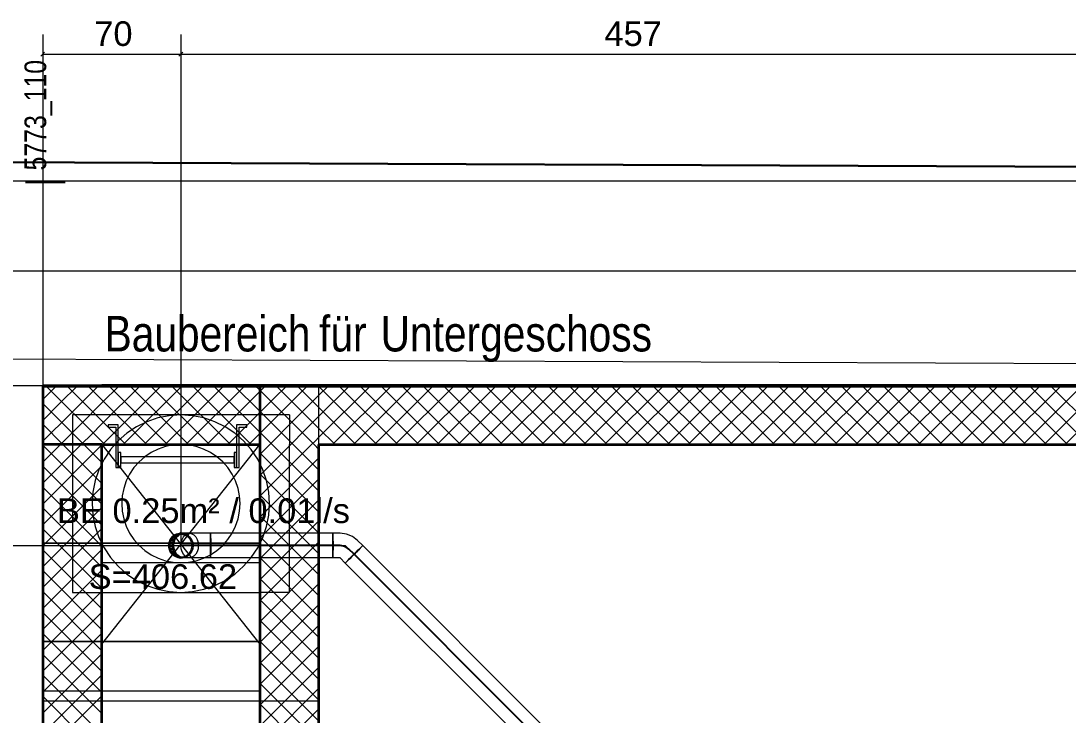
# Model space of a CAD drawing. Extents: x -1 to 1342, y -35 to 723.
# Drawn here: x 179.6 to 285.8, y 447.6 to 518 of the extents above; entities that cross this region are included whole.
import ezdxf
from ezdxf.lldxf.tags import DXFTag

# ---------------------------------------------------------------- set-up
doc = ezdxf.new("R2010")
doc.units = 0
doc.layers.get('0').update_dxf_attribs({"lineweight": 18})
for name, color, linetype, lineweight in [('-1._UG_2_005 Situation', 7, 'Continuous', 18), ('-1._UG_3_000-3 Kataster Parzellengrenzen', 7, 'Continuous', 25), ('-1._UG_3_010 Aussenwände Bauteilschraffuren Neu', 7, 'Continuous', 25), ('-1._UG_3_010 Aussenwände Neu', 7, 'Continuous', 25), ('-1._UG_3_035 Decken Neu', 7, 'Continuous', 25), ('-1._UG_3_200 Schnittlinien', 7, 'Continuous', 25), ('-1._UG_3_255 Plangrafiken Neu', 7, 'Continuous', 25)]:
    doc.layers.add(name, color=color, linetype=linetype, lineweight=lineweight)
for name, color, linetype, lineweight, true_color in [('S_Schmutzwasser', 7, 'Continuous', 18, 0xcc6600), ('S_Schmutzwasser@DELETE-EINSTRICH', 7, 'Continuous', 18, 0xcc6600), ('S_T_Text_Grundleitungen', 2, 'Continuous', 18, 0xffff00), ('X_Geometrie', 3, 'Continuous', 18, 0x00ff00), ('X_Mass', 7, 'Continuous', 18, 0x0080ff)]:
    doc.layers.add(name, color=color, linetype=linetype, lineweight=lineweight, true_color=true_color)
doc.styles.get("Standard").update_dxf_attribs({"font": 'arial.ttf'})
tags = doc.linetypes.add('Strich 1_0.5mm', pattern=[0.0055, 0.005, -0.0005]).pattern_tags.tags
tags[6:7] = [DXFTag(74, 4), DXFTag(75, 0), DXFTag(340, '0'), DXFTag(46, 1.0), DXFTag(50, 0.0), DXFTag(44, 0.0), DXFTag(45, 0.0)]
tags[4:5] = [DXFTag(74, 4), DXFTag(75, 0), DXFTag(340, '0'), DXFTag(46, 1.0), DXFTag(50, 0.0), DXFTag(44, 0.0), DXFTag(45, 0.0)]
tags = doc.linetypes.add('Strich 1_1mm', pattern=[0.002, 0.001, -0.001]).pattern_tags.tags
tags[6:7] = [DXFTag(74, 4), DXFTag(75, 0), DXFTag(340, '0'), DXFTag(46, 1.0), DXFTag(50, 0.0), DXFTag(44, 0.0), DXFTag(45, 0.0)]
tags[4:5] = [DXFTag(74, 4), DXFTag(75, 0), DXFTag(340, '0'), DXFTag(46, 1.0), DXFTag(50, 0.0), DXFTag(44, 0.0), DXFTag(45, 0.0)]
tags = doc.linetypes.add('Strich 3_1mm Kanten', pattern=[0.004, 0.003, -0.001]).pattern_tags.tags
tags[6:7] = [DXFTag(74, 4), DXFTag(75, 0), DXFTag(340, '0'), DXFTag(46, 1.0), DXFTag(50, 0.0), DXFTag(44, 0.0), DXFTag(45, 0.0)]
tags[4:5] = [DXFTag(74, 4), DXFTag(75, 0), DXFTag(340, '0'), DXFTag(46, 1.0), DXFTag(50, 0.0), DXFTag(44, 0.0), DXFTag(45, 0.0)]
tags = doc.linetypes.add('STRICHLINIE2', pattern=[9.525, 6.35, -3.175]).pattern_tags.tags
tags[6:7] = [DXFTag(74, 4), DXFTag(75, 0), DXFTag(340, '0'), DXFTag(46, 0.0), DXFTag(50, 0.0), DXFTag(44, 0.0), DXFTag(45, 0.0)]
tags[4:5] = [DXFTag(74, 4), DXFTag(75, 0), DXFTag(340, '0'), DXFTag(46, 0.0), DXFTag(50, 0.0), DXFTag(44, 0.0), DXFTag(45, 0.0)]
tags = doc.linetypes.add('Strichpunkt 1.5_0.75_0.75mm', pattern=[0.003, 0.0015, -0.00075, 0, -0.00075]).pattern_tags.tags
tags[10:11] = [DXFTag(74, 4), DXFTag(75, 0), DXFTag(340, '0'), DXFTag(46, 1.0), DXFTag(50, 0.0), DXFTag(44, 0.0), DXFTag(45, 0.0)]
tags[8:9] = [DXFTag(74, 4), DXFTag(75, 0), DXFTag(340, '0'), DXFTag(46, 1.0), DXFTag(50, 0.0), DXFTag(44, 0.0), DXFTag(45, 0.0)]
tags[6:7] = [DXFTag(74, 4), DXFTag(75, 0), DXFTag(340, '0'), DXFTag(46, 1.0), DXFTag(50, 0.0), DXFTag(44, 0.0), DXFTag(45, 0.0)]
tags[4:5] = [DXFTag(74, 4), DXFTag(75, 0), DXFTag(340, '0'), DXFTag(46, 1.0), DXFTag(50, 0.0), DXFTag(44, 0.0), DXFTag(45, 0.0)]
tags = doc.linetypes.add('Strichpunkt 3_1_1mm Achsen', pattern=[0.005, 0.003, -0.001, 0, -0.001]).pattern_tags.tags
tags[10:11] = [DXFTag(74, 4), DXFTag(75, 0), DXFTag(340, '0'), DXFTag(46, 1.0), DXFTag(50, 0.0), DXFTag(44, 0.0), DXFTag(45, 0.0)]
tags[8:9] = [DXFTag(74, 4), DXFTag(75, 0), DXFTag(340, '0'), DXFTag(46, 1.0), DXFTag(50, 0.0), DXFTag(44, 0.0), DXFTag(45, 0.0)]
tags[6:7] = [DXFTag(74, 4), DXFTag(75, 0), DXFTag(340, '0'), DXFTag(46, 1.0), DXFTag(50, 0.0), DXFTag(44, 0.0), DXFTag(45, 0.0)]
tags[4:5] = [DXFTag(74, 4), DXFTag(75, 0), DXFTag(340, '0'), DXFTag(46, 1.0), DXFTag(50, 0.0), DXFTag(44, 0.0), DXFTag(45, 0.0)]
tags = doc.linetypes.add('STRICHPUNKT2', pattern=[12.7, 6.35, -3.175, 0, -3.175]).pattern_tags.tags
tags[10:11] = [DXFTag(74, 4), DXFTag(75, 0), DXFTag(340, '0'), DXFTag(46, 0.0), DXFTag(50, 0.0), DXFTag(44, 0.0), DXFTag(45, 0.0)]
tags[8:9] = [DXFTag(74, 4), DXFTag(75, 0), DXFTag(340, '0'), DXFTag(46, 0.0), DXFTag(50, 0.0), DXFTag(44, 0.0), DXFTag(45, 0.0)]
tags[6:7] = [DXFTag(74, 4), DXFTag(75, 0), DXFTag(340, '0'), DXFTag(46, 0.0), DXFTag(50, 0.0), DXFTag(44, 0.0), DXFTag(45, 0.0)]
tags[4:5] = [DXFTag(74, 4), DXFTag(75, 0), DXFTag(340, '0'), DXFTag(46, 0.0), DXFTag(50, 0.0), DXFTag(44, 0.0), DXFTag(45, 0.0)]
tags = doc.linetypes.add('Unsichtbare Linie', pattern='A,0,[1,5773_032 -1.UG1.shx,S=10,R=0,X=0,Y=0],-10,0', length=10).pattern_tags.tags
tags[14:15] = [DXFTag(74, 4), DXFTag(75, 0), DXFTag(340, '0'), DXFTag(46, 1.0), DXFTag(50, 0.0), DXFTag(44, 0.0), DXFTag(45, 0.0)]
tags[12:13] = [DXFTag(74, 4), DXFTag(75, 0), DXFTag(340, '0'), DXFTag(46, 1.0), DXFTag(50, 0.0), DXFTag(44, 0.0), DXFTag(45, 0.0)]

# ---------------------------------------------------------------- blocks, each defined once
blk = doc.blocks.new('WC mit 9_0 l Spülwassermenge-A0SKLQH5LL', base_point=(194.6, 463.52))
at = {"color": 0, "linetype": 'ByBlock', "lineweight": -2, "ltscale": 0.18}
for p, q in [((195.52, 465.98), (195.37, 465.93)), ((195.68, 466.01), (195.52, 465.98)), ((195.85, 466.02), (195.68, 466.01)), ((196.01, 466.01), (195.85, 466.02)), ((196.17, 465.98), (196.01, 466.01)), ((196.32, 465.93), (196.17, 465.98)), ((194.61, 464.94), (194.6, 464.77)), ((194.64, 465.1), (194.61, 464.94)), ((194.69, 465.25), (194.64, 465.1)), ((194.76, 465.4), (194.69, 465.25)), ((194.85, 465.53), (194.76, 465.4)), ((194.96, 465.66), (194.85, 465.53)), ((195.08, 465.76), (194.96, 465.66)), ((195.22, 465.85), (195.08, 465.76)), ((195.37, 465.93), (195.22, 465.85)), ((196.47, 465.85), (196.32, 465.93)), ((196.61, 465.76), (196.47, 465.85)), ((196.73, 465.66), (196.61, 465.76)), ((196.84, 465.53), (196.73, 465.66)), ((196.93, 465.4), (196.84, 465.53)), ((197, 465.25), (196.93, 465.4)), ((197.05, 465.1), (197, 465.25)), ((197.08, 464.94), (197.05, 465.1)), ((197.1, 464.77), (197.08, 464.94)), ((194.6, 464.77), (194.61, 464.61)), ((194.61, 464.61), (194.64, 464.45)), ((194.64, 464.45), (194.69, 464.29)), ((194.69, 464.29), (194.76, 464.15)), ((194.76, 464.15), (194.85, 464.01)), ((194.85, 464.01), (194.96, 463.89)), ((194.96, 463.89), (195.08, 463.78)), ((196.61, 463.78), (196.73, 463.89)), ((196.73, 463.89), (196.84, 464.01)), ((196.84, 464.01), (196.93, 464.15)), ((196.93, 464.15), (197, 464.29)), ((197, 464.29), (197.05, 464.45)), ((197.05, 464.45), (197.08, 464.61)), ((197.08, 464.61), (197.1, 464.77)), ((195.08, 463.78), (195.22, 463.69)), ((195.22, 463.69), (195.37, 463.62)), ((195.37, 463.62), (195.52, 463.56)), ((195.52, 463.56), (195.68, 463.53)), ((195.68, 463.53), (195.85, 463.52)), ((195.85, 463.52), (196.01, 463.53)), ((196.01, 463.53), (196.17, 463.56)), ((196.17, 463.56), (196.32, 463.62)), ((196.32, 463.62), (196.47, 463.69)), ((196.47, 463.69), (196.61, 463.78))]:
    blk.add_line(p, q, dxfattribs=at)
blk = doc.blocks.new('Polylinie-A0SKLQINLL', base_point=(159.84, 119.83))
at = {"color": 0, "linetype": 'ByBlock', "lineweight": -2, "ltscale": 0.36}
for p, q in [((657.14, 480.83), (181.84, 480.83)), ((181.84, 480.83), (181.84, 393.03))]:
    blk.add_line(p, q, dxfattribs=at)
blk = doc.blocks.new('Blockreferenz-A0SKLQIRLL', base_point=(188.11, 484.47))
at = {"color": 0, "linetype": 'ByBlock', "lineweight": -2, "ltscale": 0.13, "char_height": 3.6, "attachment_point": 1}
for s, insert in [('{\\fArial Narrow;Baubereich}', (188.11, 488.07)), ('{\\fArial Narrow;für}', (209.85, 488.07)), ('{\\fArial Narrow;Untergeschoss}', (216.09, 488.07))]:
    blk.add_mtext(s, dxfattribs=dict(at, insert=insert))
blk = doc.blocks.new('Blockreferenz-A0SKLQITLL', base_point=(106.71, 115.33))
at = {"color": 0, "linetype": 'ByBlock', "lineweight": -2, "ltscale": 130000}
blk.add_line((367.6, 482.85), (116.58, 483.95), dxfattribs=at)
blk = doc.blocks.new('Abwasserleitung-A0SKLQJJLL', base_point=(197.1, 329.05))
at = {"color": 0, "linetype": 'ByBlock', "lineweight": -2, "ltscale": 0.18}
for p, q in [((197.1, 464.77), (212.5, 464.77)), ((212.5, 464.77), (287.32, 389.96))]:
    blk.add_line(p, q, dxfattribs=at)
blk = doc.blocks.new('Polylinie-A0SKLQLFLL', base_point=(124.96, 97.02))
at = {"color": 0, "linetype": 'ByBlock', "lineweight": -2, "ltscale": 0.18}
for p, q in [((631.14, 501.74), (124.96, 501.74)), ((134.04, 492.66), (631.14, 492.66))]:
    blk.add_line(p, q, dxfattribs=at)
blk = doc.blocks.new('Rohr-A0SKLQNJLL', base_point=(212.5, 389.96))
at = {"color": 0, "linetype": 'ByBlock', "lineweight": -2, "ltscale": 0.18}
for p, q in [((213.15, 463.67), (213.38, 463.9)), ((213.4, 463.88), (213.17, 463.65)), ((213.38, 463.9), (213.61, 464.13)), ((213.62, 464.11), (213.4, 463.88)), ((213.61, 464.13), (213.82, 464.34)), ((213.84, 464.32), (213.62, 464.11)), ((213.82, 464.34), (214.01, 464.52)), ((214.02, 464.51), (213.84, 464.32)), ((214.01, 464.52), (214.15, 464.66)), ((214.16, 464.65), (214.02, 464.51)), ((214.15, 464.66), (214.24, 464.74)), ((214.24, 464.74), (214.16, 464.65)), ((214.24, 464.74), (214.27, 464.77)), ((214.27, 464.77), (214.24, 464.74)), ((287.32, 391.72), (214.27, 464.77)), ((212.5, 463), (212.53, 463.04)), ((212.54, 463.03), (212.5, 463)), ((285.55, 389.96), (212.5, 463)), ((212.53, 463.04), (212.62, 463.13)), ((212.63, 463.12), (212.54, 463.03)), ((212.62, 463.13), (212.76, 463.27)), ((212.77, 463.26), (212.63, 463.12)), ((212.76, 463.27), (212.94, 463.45)), ((212.95, 463.44), (212.77, 463.26)), ((212.94, 463.45), (213.15, 463.67)), ((213.17, 463.65), (212.95, 463.44))]:
    blk.add_line(p, q, dxfattribs=at)
at = {"color": 0, "linetype": 'STRICHPUNKT2', "lineweight": 25, "ltscale": 0.25}
blk.add_line((286.44, 390.84), (213.39, 463.89), dxfattribs=at)
blk = doc.blocks.new('Bogen 45°-A0SKLQNLLL', base_point=(211.24, 463))
at = {"color": 0, "linetype": 'ByBlock', "lineweight": -2, "ltscale": 0.18}
for p, q in [((211.25, 466.02), (211.26, 465.98)), ((211.25, 465.98), (211.25, 466.02)), ((211.99, 466.02), (211.25, 466.02)), ((211.25, 465.86), (211.25, 465.98)), ((211.26, 465.98), (211.26, 465.85)), ((212.63, 465.94), (211.99, 466.02)), ((211.24, 465.4), (211.25, 465.66)), ((211.24, 465.1), (211.24, 465.4)), ((211.24, 464.78), (211.24, 465.1)), ((211.25, 465.66), (211.25, 465.86)), ((211.26, 465.85), (211.26, 465.65)), ((211.26, 465.65), (211.26, 465.39)), ((211.26, 465.39), (211.27, 465.09)), ((211.27, 465.09), (211.27, 464.77)), ((213.24, 465.69), (212.63, 465.94)), ((213.75, 465.29), (213.24, 465.69)), ((214.27, 464.77), (213.75, 465.29)), ((211.24, 464.45), (211.24, 464.78)), ((211.24, 464.15), (211.24, 464.45)), ((211.25, 463.89), (211.24, 464.15)), ((211.25, 463.69), (211.25, 463.89)), ((211.27, 464.44), (211.26, 464.14)), ((211.26, 464.14), (211.26, 463.88)), ((211.26, 463.88), (211.26, 463.69)), ((211.27, 464.77), (211.27, 464.44)), ((213.15, 463.66), (213.37, 463.89)), ((213.4, 463.88), (213.17, 463.65)), ((213.37, 463.89), (213.6, 464.12)), ((213.63, 464.11), (213.4, 463.88)), ((213.6, 464.12), (213.82, 464.33)), ((213.84, 464.33), (213.63, 464.11)), ((213.82, 464.33), (214, 464.52)), ((214.02, 464.51), (213.84, 464.33)), ((214, 464.52), (214.15, 464.66)), ((214.16, 464.65), (214.02, 464.51)), ((214.15, 464.66), (214.24, 464.74)), ((214.24, 464.74), (214.16, 464.65)), ((214.24, 464.74), (214.27, 464.77)), ((214.27, 464.77), (214.24, 464.74)), ((211.25, 463.57), (211.25, 463.69)), ((211.25, 463.52), (211.25, 463.57)), ((211.26, 463.56), (211.25, 463.52)), ((211.99, 463.52), (211.25, 463.52)), ((211.26, 463.69), (211.26, 463.56)), ((212.5, 463), (211.99, 463.52)), ((212.5, 463), (212.53, 463.04)), ((212.54, 463.03), (212.5, 463)), ((212.53, 463.04), (212.62, 463.13)), ((212.63, 463.12), (212.54, 463.03)), ((212.62, 463.13), (212.75, 463.27)), ((212.77, 463.26), (212.63, 463.12)), ((212.75, 463.27), (212.93, 463.45)), ((212.96, 463.44), (212.77, 463.26)), ((212.93, 463.45), (213.15, 463.66)), ((213.17, 463.65), (212.96, 463.44))]:
    blk.add_line(p, q, dxfattribs=at)
at = {"color": 0, "linetype": 'STRICHPUNKT2', "lineweight": 25, "ltscale": 0.25}
for p, q in [((211.99, 464.77), (211.25, 464.77)), ((212.31, 464.73), (211.99, 464.77)), ((212.61, 464.6), (212.31, 464.73)), ((212.87, 464.41), (212.61, 464.6)), ((213.39, 463.89), (212.87, 464.41))]:
    blk.add_line(p, q, dxfattribs=at)
blk = doc.blocks.new('Rohr-A0SKLQNNLL', base_point=(198.84, 463.52))
at = {"color": 0, "linetype": 'ByBlock', "lineweight": -2, "ltscale": 0.18}
for p, q in [((198.85, 465.98), (198.85, 466.02)), ((198.85, 466.02), (198.86, 465.98)), ((211.25, 466.02), (198.85, 466.02)), ((198.85, 465.85), (198.85, 465.98)), ((198.86, 465.98), (198.86, 465.85)), ((211.25, 465.98), (211.25, 466.02)), ((211.25, 466.02), (211.26, 465.98)), ((211.25, 465.85), (211.25, 465.98)), ((211.26, 465.98), (211.26, 465.85)), ((198.84, 465.4), (198.85, 465.66)), ((198.84, 465.1), (198.84, 465.4)), ((198.84, 464.77), (198.84, 465.1)), ((198.85, 465.66), (198.85, 465.85)), ((198.86, 465.85), (198.86, 465.66)), ((198.86, 465.66), (198.87, 465.4)), ((198.87, 465.4), (198.87, 465.1)), ((198.87, 465.1), (198.87, 464.77)), ((211.24, 465.66), (211.25, 465.85)), ((211.24, 465.4), (211.24, 465.66)), ((211.24, 465.1), (211.24, 465.4)), ((211.24, 464.77), (211.24, 465.1)), ((211.26, 465.85), (211.26, 465.66)), ((211.26, 465.66), (211.26, 465.4)), ((211.26, 465.4), (211.27, 465.1)), ((211.27, 465.1), (211.27, 464.77)), ((198.84, 464.45), (198.84, 464.77)), ((198.84, 464.15), (198.84, 464.45)), ((198.85, 463.89), (198.84, 464.15)), ((198.85, 463.69), (198.85, 463.89)), ((198.87, 464.15), (198.86, 463.89)), ((198.86, 463.89), (198.86, 463.69)), ((198.87, 464.77), (198.87, 464.45)), ((198.87, 464.45), (198.87, 464.15)), ((211.24, 464.45), (211.24, 464.77)), ((211.24, 464.15), (211.24, 464.45)), ((211.24, 463.89), (211.24, 464.15)), ((211.25, 463.69), (211.24, 463.89)), ((211.27, 464.45), (211.26, 464.15)), ((211.26, 464.15), (211.26, 463.89)), ((211.26, 463.89), (211.26, 463.69)), ((211.27, 464.77), (211.27, 464.45)), ((198.85, 463.56), (198.85, 463.69)), ((198.86, 463.56), (198.85, 463.52)), ((198.85, 463.52), (198.85, 463.56)), ((211.25, 463.52), (198.85, 463.52)), ((198.86, 463.69), (198.86, 463.56)), ((211.25, 463.56), (211.25, 463.69)), ((211.26, 463.56), (211.25, 463.52)), ((211.25, 463.52), (211.25, 463.56)), ((211.26, 463.69), (211.26, 463.56))]:
    blk.add_line(p, q, dxfattribs=at)
at = {"color": 0, "linetype": 'STRICHPUNKT2', "lineweight": 25, "ltscale": 0.25}
blk.add_line((211.25, 464.77), (198.85, 464.77), dxfattribs=at)
blk = doc.blocks.new('Bogen 45°-A0SKLQOPLL', base_point=(195.84, 463.52))
at = {"color": 0, "linetype": 'ByBlock', "lineweight": -2, "ltscale": 0.18}
for p, q in [((196.28, 465.85), (196.49, 465.98)), ((196.49, 465.98), (196.72, 466.02)), ((196.72, 466.02), (196.95, 465.98)), ((197.24, 466.02), (196.72, 466.02)), ((196.95, 465.98), (197.17, 465.85)), ((197.5, 466.02), (197.24, 466.02)), ((197.8, 466.02), (197.5, 466.02)), ((198.12, 466.02), (197.8, 466.02)), ((198.85, 466.02), (198.12, 466.02)), ((198.85, 466.02), (198.86, 465.98)), ((198.85, 465.98), (198.85, 466.02)), ((198.85, 465.85), (198.85, 465.98)), ((198.86, 465.98), (198.86, 465.85)), ((195.84, 464.77), (195.87, 465.1)), ((195.87, 465.1), (195.96, 465.4)), ((195.96, 465.4), (196.1, 465.66)), ((196.1, 465.66), (196.28, 465.85)), ((197.17, 465.85), (197.35, 465.66)), ((197.35, 465.66), (197.49, 465.4)), ((197.49, 465.4), (197.58, 465.1)), ((197.58, 465.1), (197.61, 464.77)), ((198.84, 465.4), (198.85, 465.66)), ((198.84, 465.1), (198.84, 465.4)), ((198.84, 464.77), (198.84, 465.1)), ((198.85, 465.66), (198.85, 465.85)), ((198.86, 465.85), (198.86, 465.66)), ((198.86, 465.66), (198.87, 465.4)), ((198.87, 465.4), (198.87, 465.1)), ((198.87, 465.1), (198.87, 464.77)), ((195.87, 464.45), (195.84, 464.77)), ((195.96, 464.15), (195.87, 464.45)), ((196.1, 463.89), (195.96, 464.15)), ((196.28, 463.69), (196.1, 463.89)), ((197.35, 463.89), (197.17, 463.69)), ((197.49, 464.15), (197.35, 463.89)), ((197.58, 464.45), (197.49, 464.15)), ((197.61, 464.77), (197.58, 464.45)), ((198.84, 464.45), (198.84, 464.77)), ((198.84, 464.15), (198.84, 464.45)), ((198.85, 463.89), (198.84, 464.15)), ((198.85, 463.69), (198.85, 463.89)), ((198.87, 464.15), (198.86, 463.89)), ((198.86, 463.89), (198.86, 463.69)), ((198.87, 464.77), (198.87, 464.45)), ((198.87, 464.45), (198.87, 464.15)), ((196.49, 463.56), (196.28, 463.69)), ((196.72, 463.52), (196.49, 463.56)), ((196.95, 463.56), (196.72, 463.52)), ((197.24, 463.52), (196.72, 463.52)), ((197.17, 463.69), (196.95, 463.56)), ((197.5, 463.52), (197.24, 463.52)), ((197.8, 463.52), (197.5, 463.52)), ((198.12, 463.52), (197.8, 463.52)), ((198.85, 463.52), (198.12, 463.52)), ((198.85, 463.56), (198.85, 463.69)), ((198.86, 463.56), (198.85, 463.52)), ((198.85, 463.52), (198.85, 463.56)), ((198.86, 463.69), (198.86, 463.56))]:
    blk.add_line(p, q, dxfattribs=at)
at = {"color": 0, "linetype": 'STRICHPUNKT2', "lineweight": 25, "ltscale": 0.25}
for p, q in [((197.24, 464.77), (196.72, 464.77)), ((197.5, 464.77), (197.24, 464.77)), ((197.8, 464.77), (197.5, 464.77)), ((198.12, 464.77), (197.8, 464.77)), ((198.85, 464.77), (198.12, 464.77))]:
    blk.add_line(p, q, dxfattribs=at)
blk = doc.blocks.new('Bogen 45°-A0SKLQORLL', base_point=(194.6, 463.52))
at = {"color": 0, "linetype": 'ByBlock', "lineweight": -2, "ltscale": 0.18}
for p, q in [((195.22, 465.85), (195.52, 465.98)), ((195.52, 465.98), (195.85, 466.02)), ((195.89, 466.02), (195.85, 466.02)), ((195.85, 466.02), (196.17, 465.98)), ((196.01, 466.02), (195.89, 466.02)), ((196.21, 466.02), (196.01, 466.02)), ((196.17, 465.98), (196.47, 465.85)), ((196.72, 466.02), (196.21, 466.02)), ((196.28, 465.85), (196.49, 465.98)), ((196.49, 465.98), (196.72, 466.02)), ((196.72, 466.02), (196.95, 465.98)), ((196.95, 465.98), (197.17, 465.85)), ((194.6, 464.77), (194.64, 465.1)), ((194.64, 465.1), (194.76, 465.4)), ((194.76, 465.4), (194.96, 465.66)), ((194.96, 465.66), (195.22, 465.85)), ((195.84, 464.77), (195.87, 465.1)), ((195.87, 465.1), (195.96, 465.4)), ((195.96, 465.4), (196.1, 465.66)), ((196.1, 465.66), (196.28, 465.85)), ((196.47, 465.85), (196.73, 465.66)), ((196.73, 465.66), (196.93, 465.4)), ((196.93, 465.4), (197.05, 465.1)), ((197.05, 465.1), (197.1, 464.77)), ((197.17, 465.85), (197.35, 465.66)), ((197.35, 465.66), (197.49, 465.4)), ((197.49, 465.4), (197.58, 465.1)), ((197.58, 465.1), (197.61, 464.77)), ((194.64, 464.45), (194.6, 464.77)), ((194.76, 464.15), (194.64, 464.45)), ((194.96, 463.89), (194.76, 464.15)), ((195.22, 463.69), (194.96, 463.89)), ((195.87, 464.45), (195.84, 464.77)), ((195.96, 464.15), (195.87, 464.45)), ((196.1, 463.89), (195.96, 464.15)), ((196.28, 463.69), (196.1, 463.89)), ((196.73, 463.89), (196.47, 463.69)), ((196.93, 464.15), (196.73, 463.89)), ((197.05, 464.45), (196.93, 464.15)), ((197.1, 464.77), (197.05, 464.45)), ((197.35, 463.89), (197.17, 463.69)), ((197.49, 464.15), (197.35, 463.89)), ((197.58, 464.45), (197.49, 464.15)), ((197.61, 464.77), (197.58, 464.45)), ((195.52, 463.56), (195.22, 463.69)), ((195.85, 463.52), (195.52, 463.56)), ((196.17, 463.56), (195.85, 463.52)), ((195.89, 463.52), (195.85, 463.52)), ((196.01, 463.52), (195.89, 463.52)), ((196.21, 463.52), (196.01, 463.52)), ((196.47, 463.69), (196.17, 463.56)), ((196.72, 463.52), (196.21, 463.52)), ((196.49, 463.56), (196.28, 463.69)), ((196.72, 463.52), (196.49, 463.56)), ((196.95, 463.56), (196.72, 463.52)), ((197.17, 463.69), (196.95, 463.56))]:
    blk.add_line(p, q, dxfattribs=at)
at = {"color": 0, "lineweight": 35}
for p, q in [((195.85, 466.02), (195.55, 465.84)), ((194.78, 465.08), (195.07, 465.08)), ((194.9, 465.4), (195.18, 465.4)), ((195.13, 465.28), (195.04, 464.95)), ((195.04, 464.95), (195.04, 464.6)), ((195.3, 465.59), (195.13, 465.28)), ((195.16, 465.71), (195.4, 465.71)), ((195.55, 465.84), (195.3, 465.59)), ((194.74, 464.77), (195.03, 464.77)), ((194.78, 464.46), (195.07, 464.46)), ((194.9, 464.15), (195.18, 464.15)), ((195.04, 464.6), (195.13, 464.26)), ((195.13, 464.26), (195.3, 463.95)), ((195.16, 463.83), (195.4, 463.83)), ((195.3, 463.95), (195.55, 463.7)), ((195.55, 463.7), (195.85, 463.52))]:
    blk.add_line(p, q, dxfattribs=at)
at = {"color": 0, "linetype": 'STRICHPUNKT2', "lineweight": 25, "ltscale": 0.25}
for p, q in [((195.89, 464.77), (195.85, 464.77)), ((195.85, 464.77), (195.85, 464.77)), ((196.01, 464.77), (195.89, 464.77)), ((196.21, 464.77), (196.01, 464.77)), ((196.72, 464.77), (196.21, 464.77))]:
    blk.add_line(p, q, dxfattribs=at)
blk = doc.blocks.new('Maß-A0SKLQPHLL', base_point=(181.65, 389.96))
at = {"color": 0, "linetype": 'ByBlock', "lineweight": -2, "ltscale": 0.18}
for p, q in [((181.84, 516.63), (181.84, 481.03)), ((195.84, 516.63), (195.84, 464.77)), ((182.03, 514.82), (181.65, 514.44)), ((196.03, 514.82), (195.65, 514.44)), ((181.84, 514.63), (498.74, 514.63))]:
    blk.add_line(p, q, dxfattribs=at)
at = {"color": 0, "linetype": 'ByBlock', "lineweight": -2, "ltscale": 0.18, "char_height": 2.5, "attachment_point": 1}
for s, insert in [('{\\fArial;70}', (187.06, 517.96)), ('{\\fArial;457}', (238.77, 517.96))]:
    blk.add_mtext(s, dxfattribs=dict(at, insert=insert))
blk = doc.blocks.new('Maß-A0SKLQPJLL', base_point=(150.31, 287.79))
at = {"color": 0, "linetype": 'ByBlock', "lineweight": -2, "ltscale": 0.18}
for p, q in [((151.64, 481.03), (181.84, 481.03)), ((151.64, 464.77), (195.84, 464.77))]:
    blk.add_line(p, q, dxfattribs=at)
blk = doc.blocks.new('Referenz-A0SKLQRXLL', base_point=(5, 5))
at = {"layer": '-1._UG_3_000-3 Kataster Parzellengrenzen', "color": 0, "linetype": 'Continuous', "lineweight": -2, "ltscale": 62.5}
for p, q in [((367.68, 502.85), (116.67, 503.95)), ((116.67, 503.95), (367.68, 502.85))]:
    blk.add_line(p, q, dxfattribs=at)
at = {"layer": '-1._UG_3_010 Aussenwände Bauteilschraffuren Neu', "color": 0, "linetype": 'Continuous', "lineweight": 0, "ltscale": 0.0169}
for p, q in [((187.84, 475.32), (182.13, 481.03)), ((182.56, 480.31), (183.27, 481.03)), ((183.62, 479.25), (185.39, 481.03)), ((187.84, 477.44), (184.25, 481.03)), ((184.68, 478.19), (187.51, 481.03)), ((187.84, 479.56), (186.38, 481.03)), ((187.84, 479.24), (189.63, 481.03)), ((187.84, 477.12), (191.75, 481.03)), ((187.88, 475.03), (193.88, 481.03)), ((194.5, 475.03), (188.5, 481.03)), ((190, 475.03), (196, 481.03)), ((196.62, 475.03), (190.62, 481.03)), ((192.12, 475.03), (198.12, 481.03)), ((198.74, 475.03), (192.74, 481.03)), ((194.24, 475.03), (200.24, 481.03)), ((200.86, 475.03), (194.86, 481.03)), ((196.36, 475.03), (202.36, 481.03)), ((202.98, 475.03), (196.98, 481.03)), ((203.84, 476.29), (199.1, 481.03)), ((203.84, 478.41), (201.22, 481.03)), ((203.84, 480.53), (203.35, 481.03)), ((204.16, 480.71), (204.48, 481.03)), ((205.22, 479.65), (206.6, 481.03)), ((209.84, 476.65), (205.47, 481.03)), ((206.28, 478.59), (208.72, 481.03)), ((209.84, 478.78), (207.59, 481.03)), ((209.84, 480.9), (209.71, 481.03)), ((209.84, 480.02), (210.85, 481.03)), ((209.84, 477.9), (212.97, 481.03)), ((209.84, 475.78), (215.09, 481.03)), ((215.71, 475.03), (209.84, 480.9)), ((211.21, 475.03), (217.21, 481.03)), ((217.83, 475.03), (211.83, 481.03)), ((213.33, 475.03), (219.33, 481.03)), ((219.95, 475.03), (213.95, 481.03)), ((215.45, 475.03), (221.45, 481.03)), ((222.07, 475.03), (216.07, 481.03)), ((217.57, 475.03), (223.57, 481.03)), ((224.2, 475.03), (218.2, 481.03)), ((219.7, 475.03), (225.7, 481.03)), ((226.32, 475.03), (220.32, 481.03)), ((221.82, 475.03), (227.82, 481.03)), ((228.44, 475.03), (222.44, 481.03)), ((223.94, 475.03), (229.94, 481.03)), ((230.56, 475.03), (224.56, 481.03)), ((226.06, 475.03), (232.06, 481.03)), ((232.68, 475.03), (226.68, 481.03)), ((228.18, 475.03), (234.18, 481.03)), ((234.8, 475.03), (228.8, 481.03)), ((230.3, 475.03), (236.3, 481.03)), ((236.92, 475.03), (230.92, 481.03)), ((232.42, 475.03), (238.42, 481.03)), ((239.04, 475.03), (233.04, 481.03)), ((234.54, 475.03), (240.54, 481.03)), ((241.17, 475.03), (235.17, 481.03)), ((236.67, 475.03), (242.67, 481.03)), ((243.29, 475.03), (237.29, 481.03)), ((238.79, 475.03), (244.79, 481.03)), ((245.41, 475.03), (239.41, 481.03)), ((240.91, 475.03), (246.91, 481.03)), ((247.53, 475.03), (241.53, 481.03)), ((243.03, 475.03), (249.03, 481.03)), ((249.65, 475.03), (243.65, 481.03)), ((245.15, 475.03), (251.15, 481.03)), ((251.77, 475.03), (245.77, 481.03)), ((247.27, 475.03), (253.27, 481.03)), ((253.89, 475.03), (247.89, 481.03)), ((249.39, 475.03), (255.39, 481.03)), ((256.01, 475.03), (250.01, 481.03)), ((251.52, 475.03), (257.52, 481.03)), ((258.14, 475.03), (252.14, 481.03)), ((253.64, 475.03), (259.64, 481.03)), ((260.26, 475.03), (254.26, 481.03)), ((255.76, 475.03), (261.76, 481.03)), ((262.38, 475.03), (256.38, 481.03)), ((257.88, 475.03), (263.88, 481.03)), ((264.5, 475.03), (258.5, 481.03)), ((260, 475.03), (266, 481.03)), ((266.62, 475.03), (260.62, 481.03)), ((262.12, 475.03), (268.12, 481.03)), ((268.74, 475.03), (262.74, 481.03)), ((264.24, 475.03), (270.24, 481.03)), ((270.86, 475.03), (264.86, 481.03)), ((266.36, 475.03), (272.36, 481.03)), ((272.99, 475.03), (266.99, 481.03)), ((268.49, 475.03), (274.49, 481.03)), ((275.11, 475.03), (269.11, 481.03)), ((270.61, 475.03), (276.61, 481.03)), ((277.23, 475.03), (271.23, 481.03)), ((272.73, 475.03), (278.73, 481.03)), ((279.35, 475.03), (273.35, 481.03)), ((274.85, 475.03), (280.85, 481.03)), ((281.47, 475.03), (275.47, 481.03)), ((276.97, 475.03), (282.97, 481.03)), ((283.59, 475.03), (277.59, 481.03)), ((279.09, 475.03), (285.09, 481.03)), ((285.71, 475.03), (279.71, 481.03)), ((281.21, 475.03), (287.21, 481.03)), ((287.83, 475.03), (281.83, 481.03)), ((283.34, 475.03), (289.34, 481.03)), ((289.96, 475.03), (283.96, 481.03)), ((285.46, 475.03), (291.46, 481.03)), ((181.84, 479.6), (182.56, 480.31)), ((181.84, 479.6), (182.56, 480.31)), ((198.48, 475.03), (203.84, 480.39)), ((203.84, 480.39), (204.16, 480.71)), ((209.35, 475.03), (203.84, 480.53)), ((207.34, 477.53), (209.84, 480.02)), ((181.84, 477.48), (183.62, 479.25)), ((181.84, 477.48), (183.62, 479.25)), ((186.01, 475.03), (181.84, 479.2)), ((186.01, 475.03), (181.84, 479.2)), ((185.74, 477.13), (187.84, 479.24)), ((192.38, 475.03), (187.84, 479.56)), ((203.84, 478.27), (205.22, 479.65)), ((213.59, 475.03), (209.84, 478.78)), ((181.84, 475.36), (184.68, 478.19)), ((181.84, 475.36), (184.68, 478.19)), ((200.6, 475.03), (203.84, 478.27)), ((203.84, 476.14), (206.28, 478.59)), ((207.22, 475.03), (203.84, 478.41)), ((208.4, 476.47), (209.84, 477.9)), ((183.89, 475.03), (181.84, 477.08)), ((183.89, 475.03), (181.84, 477.08)), ((183.63, 475.03), (185.74, 477.13)), ((183.63, 475.03), (185.74, 477.13)), ((186.8, 476.07), (187.84, 477.12)), ((190.25, 475.03), (187.84, 477.44)), ((204.85, 475.03), (207.34, 477.53)), ((211.47, 475.03), (209.84, 476.65)), ((185.75, 475.03), (186.8, 476.07)), ((185.75, 475.03), (186.8, 476.07)), ((202.72, 475.03), (203.84, 476.14)), ((205.1, 475.03), (203.84, 476.29)), ((206.97, 475.03), (208.4, 476.47)), ((209.47, 475.4), (209.84, 475.78)), ((181.84, 473.24), (183.63, 475.03)), ((181.84, 471.12), (185.75, 475.03)), ((181.84, 468.99), (187.84, 474.99)), ((187.84, 468.96), (181.84, 474.96)), ((187.84, 471.08), (183.89, 475.03)), ((187.84, 473.2), (186.01, 475.03)), ((188.13, 475.03), (187.84, 475.32)), ((203.84, 474.02), (204.85, 475.03)), ((203.84, 471.9), (206.97, 475.03)), ((203.84, 469.78), (209.09, 475.03)), ((209.84, 470.29), (205.1, 475.03)), ((209.84, 472.41), (207.22, 475.03)), ((209.09, 475.03), (209.47, 475.4)), ((209.84, 474.53), (209.35, 475.03)), ((209.84, 468.17), (203.84, 474.17)), ((203.84, 467.66), (209.84, 473.66)), ((181.84, 466.87), (187.84, 472.87)), ((187.84, 466.83), (181.84, 472.83)), ((209.84, 466.05), (203.84, 472.05)), ((203.84, 465.54), (209.84, 471.54)), ((181.84, 464.75), (187.84, 470.75)), ((187.84, 464.71), (181.84, 470.71)), ((209.84, 463.93), (203.84, 469.93)), ((203.84, 463.42), (209.84, 469.42)), ((181.84, 462.63), (187.84, 468.63)), ((187.84, 462.59), (181.84, 468.59)), ((209.84, 461.8), (203.84, 467.8)), ((203.84, 461.3), (209.84, 467.3)), ((181.84, 460.51), (187.84, 466.51)), ((187.84, 460.47), (181.84, 466.47)), ((209.84, 459.68), (203.84, 465.68)), ((203.84, 459.17), (209.84, 465.17)), ((181.84, 458.39), (187.84, 464.39)), ((187.84, 458.35), (181.84, 464.35)), ((209.84, 457.56), (203.84, 463.56)), ((203.84, 457.05), (209.84, 463.05)), ((181.84, 456.27), (187.84, 462.27)), ((187.84, 456.23), (181.84, 462.23)), ((209.84, 455.44), (203.84, 461.44)), ((203.84, 454.93), (209.84, 460.93)), ((181.84, 454.14), (187.84, 460.14)), ((187.84, 454.11), (181.84, 460.11)), ((209.84, 453.32), (203.84, 459.32)), ((203.84, 452.81), (209.84, 458.81)), ((181.84, 452.02), (187.84, 458.02)), ((187.84, 451.99), (181.84, 457.99)), ((209.84, 451.2), (203.84, 457.2)), ((203.84, 450.69), (209.84, 456.69)), ((181.84, 449.9), (187.84, 455.9)), ((187.84, 449.86), (181.84, 455.86)), ((209.84, 449.08), (203.84, 455.08)), ((203.84, 448.57), (209.84, 454.57)), ((181.84, 447.78), (187.84, 453.78)), ((187.84, 447.74), (181.84, 453.74)), ((209.84, 446.96), (203.84, 452.96)), ((203.84, 446.45), (209.84, 452.45)), ((181.84, 445.66), (187.84, 451.66)), ((187.84, 445.62), (181.84, 451.62)), ((209.84, 444.83), (203.84, 450.83)), ((203.84, 444.32), (209.84, 450.32)), ((181.84, 443.54), (187.84, 449.54)), ((187.84, 443.5), (181.84, 449.5)), ((209.84, 442.71), (203.84, 448.71)), ((203.84, 442.2), (209.84, 448.2))]:
    blk.add_line(p, q, dxfattribs=at)
at = {"layer": '-1._UG_3_010 Aussenwände Neu', "color": 0, "linetype": 'Continuous', "lineweight": 13, "ltscale": 16.9}
for p, q in [((203.84, 481.03), (181.84, 481.03)), ((181.84, 481.03), (181.84, 450.03)), ((181.84, 481.03), (181.84, 449.03)), ((209.84, 481.03), (181.84, 481.03)), ((203.84, 450.03), (203.84, 481.03)), ((209.84, 449.03), (209.84, 481.03)), ((188.48, 477.03), (188.48, 476.77)), ((189.49, 477.03), (188.48, 477.03)), ((188.48, 476.77), (189.24, 476.77)), ((189.24, 476.77), (189.24, 472.71)), ((189.49, 472.71), (189.49, 477.03)), ((201.49, 477.03), (201.49, 472.71)), ((202.51, 477.03), (201.49, 477.03)), ((201.75, 472.71), (201.75, 476.77)), ((201.75, 476.77), (202.51, 476.77)), ((202.51, 476.77), (202.51, 477.03)), ((187.84, 463.03), (187.84, 475.03)), ((187.84, 475.03), (203.84, 475.03)), ((203.84, 475.03), (203.84, 463.03)), ((189.75, 474.23), (189.49, 474.23)), ((189.49, 474.23), (189.49, 472.71)), ((189.75, 472.71), (189.75, 474.23)), ((189.75, 473.77), (189.75, 473.17)), ((201.24, 473.77), (189.75, 473.77)), ((201.49, 474.23), (201.24, 474.23)), ((201.24, 474.23), (201.24, 472.71)), ((201.24, 473.17), (201.24, 473.77)), ((201.49, 472.71), (201.49, 474.23)), ((189.24, 472.71), (189.49, 472.71)), ((189.49, 472.71), (189.75, 472.71)), ((189.75, 473.17), (201.24, 473.17)), ((201.24, 472.71), (201.49, 472.71)), ((201.49, 472.71), (201.75, 472.71)), ((203.84, 463.03), (187.84, 463.03)), ((181.84, 450.03), (203.84, 450.03)), ((181.84, 449.03), (209.84, 449.03))]:
    blk.add_line(p, q, dxfattribs=at)
at = {"layer": '-1._UG_3_010 Aussenwände Neu', "color": 0, "lineweight": 35}
for p, q in [((181.84, 481.03), (181.84, 475.03)), ((181.84, 481.03), (187.84, 481.03)), ((181.84, 481.03), (181.84, 393.03)), ((203.84, 481.03), (187.84, 481.03)), ((203.84, 481.03), (203.84, 475.03)), ((203.84, 481.03), (203.84, 475.03)), ((652.14, 481.03), (203.84, 481.03)), ((187.84, 475.03), (181.84, 475.03)), ((187.84, 475.03), (181.84, 475.03)), ((187.84, 475.03), (203.84, 475.03)), ((187.84, 393.03), (187.84, 475.03)), ((203.84, 475.03), (203.84, 393.03)), ((209.84, 393.03), (209.84, 475.03)), ((209.84, 475.03), (328.04, 475.03))]:
    blk.add_line(p, q, dxfattribs=at)
at = {"layer": '-1._UG_3_010 Aussenwände Neu', "color": 0, "linetype": 'Strichpunkt 3_1_1mm Achsen', "lineweight": 13, "ltscale": 16.9}
for p, q in [((203.84, 481.03), (203.84, 455.03)), ((209.84, 455.03), (209.84, 481.03)), ((184.84, 478.03), (184.84, 475.03)), ((206.84, 478.03), (184.84, 478.03)), ((206.84, 478.03), (206.84, 475.03)), ((181.84, 475.03), (181.84, 449.03)), ((184.84, 475.03), (184.84, 460.03)), ((187.84, 455.03), (187.84, 475.03)), ((187.84, 475.03), (203.84, 475.03)), ((187.84, 463.03), (187.84, 475.03)), ((203.84, 475.03), (203.84, 463.03)), ((206.84, 460.03), (206.84, 475.03)), ((203.84, 463.03), (187.84, 463.03)), ((184.84, 460.03), (187.84, 460.03)), ((187.84, 460.03), (203.84, 460.03)), ((206.84, 460.03), (203.84, 460.03)), ((181.84, 455.03), (203.84, 455.03)), ((181.84, 393.03), (181.84, 455.03)), ((203.84, 455.03), (187.84, 455.03)), ((203.84, 449.03), (203.84, 455.03)), ((203.84, 455.03), (203.84, 393.03)), ((209.84, 449.03), (209.84, 455.03)), ((181.84, 449.03), (187.84, 449.03)), ((187.84, 449.03), (203.84, 449.03))]:
    blk.add_line(p, q, dxfattribs=at)
at = {"layer": '-1._UG_3_010 Aussenwände Neu', "color": 0, "linetype": 'Unsichtbare Linie', "lineweight": 13, "ltscale": 16.9}
for p, q in [((181.94, 475.03), (203.84, 475.03)), ((181.94, 465.03), (181.94, 475.03)), ((203.84, 475.03), (203.84, 465.03)), ((203.84, 465.03), (181.94, 465.03)), ((181.94, 465.03), (203.84, 465.03)), ((181.94, 455.03), (181.94, 465.03)), ((203.84, 465.03), (203.84, 455.03)), ((181.84, 393.03), (181.84, 455.03)), ((181.84, 455.03), (203.84, 455.03)), ((203.84, 455.03), (181.94, 455.03)), ((203.84, 455.03), (203.84, 393.03))]:
    blk.add_line(p, q, dxfattribs=at)
at = {"layer": '-1._UG_3_035 Decken Neu', "color": 0, "linetype": 'Strichpunkt 3_1_1mm Achsen', "lineweight": 13, "ltscale": 2197}
for p, q in [((652.14, 481.03), (203.84, 481.03)), ((203.84, 481.03), (203.84, 393.03))]:
    blk.add_line(p, q, dxfattribs=at)
at = {"layer": '-1._UG_3_035 Decken Neu', "color": 0, "linetype": 'Continuous', "lineweight": 13, "ltscale": 16.9}
for p, q in [((203.84, 393.03), (203.84, 481.03)), ((203.84, 481.03), (333.04, 481.03)), ((203.84, 393.03), (203.84, 481.03)), ((203.84, 481.03), (333.04, 481.03))]:
    blk.add_line(p, q, dxfattribs=at)
at = {"layer": '-1._UG_3_035 Decken Neu', "color": 0, "linetype": 'Strich 3_1mm Kanten', "lineweight": 13, "ltscale": 2197}
for p, q in [((203.84, 393.03), (203.84, 481.03)), ((203.84, 481.03), (333.04, 481.03))]:
    blk.add_line(p, q, dxfattribs=at)
at = {"layer": '-1._UG_3_200 Schnittlinien', "color": 0, "lineweight": -2}
blk.add_line((180.1, 501.63), (184.1, 501.63), dxfattribs=at)
at = {"layer": '-1._UG_3_255 Plangrafiken Neu', "color": 0, "linetype": 'Strichpunkt 1.5_0.75_0.75mm', "lineweight": 13, "ltscale": 2197}
for p, q in [((193.51, 477.72), (192.4, 477.34)), ((194.67, 477.95), (193.51, 477.72)), ((195.84, 478.03), (194.67, 477.95)), ((197.02, 477.95), (195.84, 478.03)), ((198.17, 477.72), (197.02, 477.95)), ((199.28, 477.34), (198.17, 477.72)), ((191.34, 476.82), (190.36, 476.17)), ((192.4, 477.34), (191.34, 476.82)), ((200.34, 476.82), (199.28, 477.34)), ((201.32, 476.17), (200.34, 476.82)), ((190.36, 476.17), (189.48, 475.39)), ((202.2, 475.39), (201.32, 476.17)), ((188.7, 474.51), (188.05, 473.53)), ((189.48, 475.39), (188.7, 474.51)), ((193.55, 474.57), (192.84, 474.23)), ((194.29, 474.82), (193.55, 474.57)), ((195.06, 474.98), (194.29, 474.82)), ((195.84, 475.03), (195.06, 474.98)), ((196.62, 474.98), (195.84, 475.03)), ((197.39, 474.82), (196.62, 474.98)), ((198.14, 474.57), (197.39, 474.82)), ((198.84, 474.23), (198.14, 474.57)), ((202.98, 474.51), (202.2, 475.39)), ((203.63, 473.53), (202.98, 474.51)), ((188.05, 473.53), (187.53, 472.47)), ((192.19, 473.79), (191.6, 473.27)), ((192.84, 474.23), (192.19, 473.79)), ((199.49, 473.79), (198.84, 474.23)), ((200.08, 473.27), (199.49, 473.79)), ((204.16, 472.47), (203.63, 473.53)), ((187.53, 472.47), (187.15, 471.36)), ((191.08, 472.68), (190.65, 472.03)), ((191.6, 473.27), (191.08, 472.68)), ((200.6, 472.68), (200.08, 473.27)), ((201.04, 472.03), (200.6, 472.68)), ((204.53, 471.36), (204.16, 472.47)), ((187.15, 471.36), (186.92, 470.2)), ((190.3, 471.33), (190.05, 470.58)), ((190.65, 472.03), (190.3, 471.33)), ((201.38, 471.33), (201.04, 472.03)), ((201.64, 470.58), (201.38, 471.33)), ((204.76, 470.2), (204.53, 471.36)), ((186.92, 470.2), (186.84, 469.03)), ((190.05, 470.58), (189.89, 469.81)), ((201.79, 469.81), (201.64, 470.58)), ((204.84, 469.03), (204.76, 470.2)), ((189.89, 469.81), (189.84, 469.03)), ((201.84, 469.03), (201.79, 469.81)), ((186.84, 469.03), (186.92, 467.85)), ((189.84, 469.03), (189.89, 468.25)), ((189.89, 468.25), (190.05, 467.48)), ((201.64, 467.48), (201.79, 468.25)), ((201.79, 468.25), (201.84, 469.03)), ((204.76, 467.85), (204.84, 469.03)), ((186.92, 467.85), (187.15, 466.7)), ((190.05, 467.48), (190.3, 466.73)), ((201.38, 466.73), (201.64, 467.48)), ((204.53, 466.7), (204.76, 467.85)), ((187.15, 466.7), (187.53, 465.59)), ((190.3, 466.73), (190.65, 466.03)), ((190.65, 466.03), (191.08, 465.38)), ((200.6, 465.38), (201.04, 466.03)), ((201.04, 466.03), (201.38, 466.73)), ((204.16, 465.59), (204.53, 466.7)), ((187.53, 465.59), (188.05, 464.53)), ((191.08, 465.38), (191.6, 464.79)), ((200.08, 464.79), (200.6, 465.38)), ((203.63, 464.53), (204.16, 465.59)), ((188.05, 464.53), (188.7, 463.55)), ((191.6, 464.79), (192.19, 464.27)), ((192.19, 464.27), (192.84, 463.83)), ((192.84, 463.83), (193.55, 463.49)), ((198.14, 463.49), (198.84, 463.83)), ((198.84, 463.83), (199.49, 464.27)), ((199.49, 464.27), (200.08, 464.79)), ((202.98, 463.55), (203.63, 464.53)), ((188.7, 463.55), (189.48, 462.67)), ((193.55, 463.49), (194.29, 463.23)), ((194.29, 463.23), (195.06, 463.08)), ((195.06, 463.08), (195.84, 463.03)), ((195.84, 463.03), (196.62, 463.08)), ((196.62, 463.08), (197.39, 463.23)), ((197.39, 463.23), (198.14, 463.49)), ((202.2, 462.67), (202.98, 463.55)), ((189.48, 462.67), (190.36, 461.89)), ((190.36, 461.89), (191.34, 461.24)), ((200.34, 461.24), (201.32, 461.89)), ((201.32, 461.89), (202.2, 462.67)), ((191.34, 461.24), (192.4, 460.72)), ((192.4, 460.72), (193.51, 460.34)), ((198.17, 460.34), (199.28, 460.72)), ((199.28, 460.72), (200.34, 461.24)), ((193.51, 460.34), (194.67, 460.11)), ((194.67, 460.11), (195.84, 460.03)), ((195.84, 460.03), (197.02, 460.11)), ((197.02, 460.11), (198.17, 460.34))]:
    blk.add_line(p, q, dxfattribs=at)
at = {"layer": '-1._UG_3_255 Plangrafiken Neu', "color": 0, "linetype": 'Strich 1_1mm', "lineweight": 13, "ltscale": 16.9}
for p, q in [((187.84, 475.03), (203.84, 454.77)), ((187.84, 454.77), (203.84, 475.03))]:
    blk.add_line(p, q, dxfattribs=at)
at = {"layer": '-1._UG_3_255 Plangrafiken Neu', "color": 0, "linetype": 'Continuous', "lineweight": 13, "ltscale": 16.9}
for p, q in [((194.72, 464.91), (194.71, 464.76)), ((194.75, 465.05), (194.72, 464.91)), ((194.8, 465.19), (194.75, 465.05)), ((194.86, 465.33), (194.8, 465.19)), ((194.94, 465.45), (194.86, 465.33)), ((195.04, 465.56), (194.94, 465.45)), ((195.15, 465.66), (195.04, 465.56)), ((195.28, 465.74), (195.15, 465.66)), ((195.41, 465.81), (195.28, 465.74)), ((195.55, 465.85), (195.41, 465.81)), ((195.69, 465.88), (195.55, 465.85)), ((195.84, 465.89), (195.69, 465.88)), ((195.99, 465.88), (195.84, 465.89)), ((196.13, 465.85), (195.99, 465.88)), ((196.27, 465.81), (196.13, 465.85)), ((196.41, 465.74), (196.27, 465.81)), ((196.53, 465.66), (196.41, 465.74)), ((196.64, 465.56), (196.53, 465.66)), ((196.74, 465.45), (196.64, 465.56)), ((196.82, 465.33), (196.74, 465.45)), ((196.89, 465.19), (196.82, 465.33)), ((196.93, 465.05), (196.89, 465.19)), ((196.96, 464.91), (196.93, 465.05)), ((196.97, 464.76), (196.96, 464.91)), ((194.71, 464.76), (194.72, 464.61)), ((194.72, 464.61), (194.75, 464.47)), ((194.75, 464.47), (194.8, 464.33)), ((194.8, 464.33), (194.86, 464.19)), ((194.86, 464.19), (194.94, 464.07)), ((194.94, 464.07), (195.04, 463.96)), ((195.04, 463.96), (195.15, 463.86)), ((195.15, 463.86), (195.28, 463.78)), ((196.41, 463.78), (196.53, 463.86)), ((196.53, 463.86), (196.64, 463.96)), ((196.64, 463.96), (196.74, 464.07)), ((196.74, 464.07), (196.82, 464.19)), ((196.82, 464.19), (196.89, 464.33)), ((196.89, 464.33), (196.93, 464.47)), ((196.93, 464.47), (196.96, 464.61)), ((196.96, 464.61), (196.97, 464.76)), ((195.28, 463.78), (195.41, 463.71)), ((195.41, 463.71), (195.55, 463.67)), ((195.55, 463.67), (195.69, 463.64)), ((195.69, 463.64), (195.84, 463.63)), ((195.84, 463.63), (195.99, 463.64)), ((195.99, 463.64), (196.13, 463.67)), ((196.13, 463.67), (196.27, 463.71)), ((196.27, 463.71), (196.41, 463.78))]:
    blk.add_line(p, q, dxfattribs=at)
at = {"layer": '-1._UG_3_200 Schnittlinien', "color": 0, "linetype": 'Continuous', "lineweight": 13, "ltscale": 0.0169, "insert": (179.99, 502.83), "char_height": 2.2, "attachment_point": 1, "rotation": 90}
blk.add_mtext('{\\fArial Narrow;5773_110}', dxfattribs=at)

msp = doc.modelspace()

# ---------------------------------------------------------------- block references
at = {"layer": '-1._UG_2_005 Situation', "color": 9, "linetype": 'Strich 1_0.5mm', "lineweight": 13, "ltscale": 130, "true_color": 0xc0c0c0}
msp.add_blockref('Blockreferenz-A0SKLQITLL', (106.71, 115.33), dxfattribs=at)
at = {"layer": '-1._UG_2_005 Situation', "color": 213, "linetype": 'Continuous', "lineweight": 13, "ltscale": 0.13, "true_color": 0xc565e3}
msp.add_blockref('Blockreferenz-A0SKLQIRLL', (188.11, 484.47), dxfattribs=at)
at = {"color": 8, "lineweight": 25, "ltscale": 0.25, "true_color": 0x808080}
msp.add_blockref('Referenz-A0SKLQRXLL', (5, 5), dxfattribs=at)
at = {"color": 1, "linetype": 'STRICHLINIE2', "ltscale": 0.36, "true_color": 0xff0000}
msp.add_blockref('Polylinie-A0SKLQINLL', (159.84, 119.83), dxfattribs=at)
at = {"layer": 'S_Schmutzwasser', "ltscale": 0.18}
for name, p in [('Bogen 45°-A0SKLQORLL', (194.6, 463.52)), ('Bogen 45°-A0SKLQOPLL', (195.84, 463.52)), ('Rohr-A0SKLQNNLL', (198.84, 463.52)), ('Bogen 45°-A0SKLQNLLL', (211.24, 463)), ('Rohr-A0SKLQNJLL', (212.5, 389.96))]:
    msp.add_blockref(name, p, dxfattribs=at)
at = {"layer": 'S_Schmutzwasser@DELETE-EINSTRICH', "ltscale": 0.18}
for name, p in [('WC mit 9_0 l Spülwassermenge-A0SKLQH5LL', (194.6, 463.52)), ('Abwasserleitung-A0SKLQJJLL', (197.1, 329.05))]:
    msp.add_blockref(name, p, dxfattribs=at)
at = {"layer": 'X_Geometrie', "color": 9, "ltscale": 0.18, "true_color": 0xc0c0c0}
msp.add_blockref('Polylinie-A0SKLQLFLL', (124.96, 97.02), dxfattribs=at)
at = {"layer": 'X_Mass', "ltscale": 0.18}
for name, p in [('Maß-A0SKLQPHLL', (181.65, 389.96)), ('Maß-A0SKLQPJLL', (150.31, 287.79))]:
    msp.add_blockref(name, p, dxfattribs=at)

# ---------------------------------------------------------------- texts
at = {"layer": 'S_T_Text_Grundleitungen', "color": 24, "ltscale": 0.18, "true_color": 0x993300, "char_height": 2.5, "attachment_point": 1}
for s, insert in [('{\\fArial;BE 0.25m² / 0.01l/s}', (183.28, 469.56)), ('{\\fArial;S=406.62}', (186.49, 462.88))]:
    msp.add_mtext(s, dxfattribs=dict(at, insert=insert))

doc.saveas('drawing.dxf')
